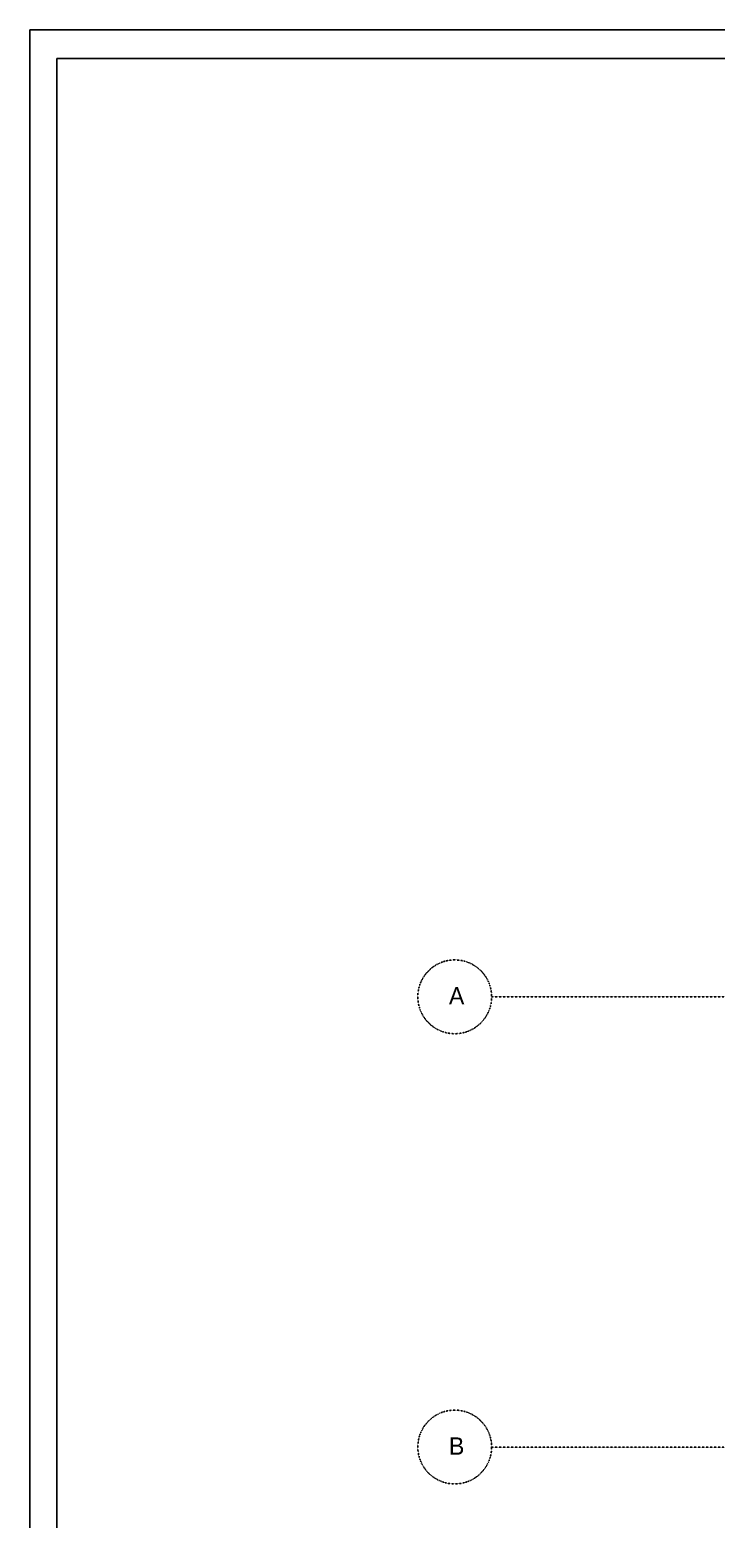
# Model space of a CAD drawing. Header units: centimetres. Extents: x 2191 to 12545, y -680 to 18662.
# Drawn here: x 2335 to 3265, y 4194 to 6212 of the extents above; entities that cross this region are included whole.
import ezdxf

# ---------------------------------------------------------------- set-up
doc = ezdxf.new("R2010")
doc.units = ezdxf.units.CM
doc.linetypes.add('Style de ligne -1', pattern=[0.41664, 0.20828, -0.20836])
doc.layers.add('C ANNOTATIONS-axes horizontaux', color=252, linetype='Style de ligne -1')
doc.layers.add('prlm-ZCARTOUCHE', color=181, linetype='Continuous', lineweight=13)
doc.styles.add('Eurostile', font='Eurosti.TTF')

msp = doc.modelspace()

# ---------------------------------------------------------------- linework, layer by layer
at = {"layer": 'C ANNOTATIONS-axes horizontaux'}
for p, q in [((12370.81265411934, 4901.388904382516), (2960.812654119337, 4901.388904382516)), ((12370.81265411933, 4901.388904382574), (2960.812654119335, 4901.388904382574)), ((12370.81265411934, 4291.388904737885), (2960.812654119341, 4291.388904737885)), ((12370.81265411934, 4291.388904737943), (2960.812654119339, 4291.388904737943))]:
    msp.add_line(p, q, dxfattribs=at)
for centre in [(2910.812654119337, 4901.388904382516), (2910.812654119335, 4901.388904382574), (2910.812654119341, 4291.388904737885), (2910.812654119339, 4291.388904737943)]:
    msp.add_circle(centre, 50, dxfattribs=at)
at = {"layer": 'prlm-ZCARTOUCHE', "lineweight": 25}
for points in [[(2335.19646075058, 6211.654849234139), (12545.14387738494, 6211.654849234139), (12545.14387738494, 2007.430676025324), (2335.19646075058, 2007.430676025324)], [(2371.672698297785, 6172.97496663349), (12504.15297158078, 6172.97496663349), (12504.15297158078, 2057.166224691013), (2371.672698297785, 2057.166224691013)]]:
    msp.add_lwpolyline(points, close=True, dxfattribs=at)

# ---------------------------------------------------------------- texts
at = {"layer": 'C ANNOTATIONS-axes horizontaux', "char_height": 23.53000217013889, "attachment_point": 1, "line_spacing_factor": 0.8941417206159925, "style": 'Eurostile'}
for s, insert in [('A', (2902.894102144513, 4914.51196210821)), ('A', (2902.894102144511, 4914.511962108269)), ('B', (2902.894102144513, 4304.511962463579)), ('B', (2902.894102144512, 4304.511962463637))]:
    msp.add_mtext(s, dxfattribs=dict(at, insert=insert))

doc.saveas('drawing.dxf')
